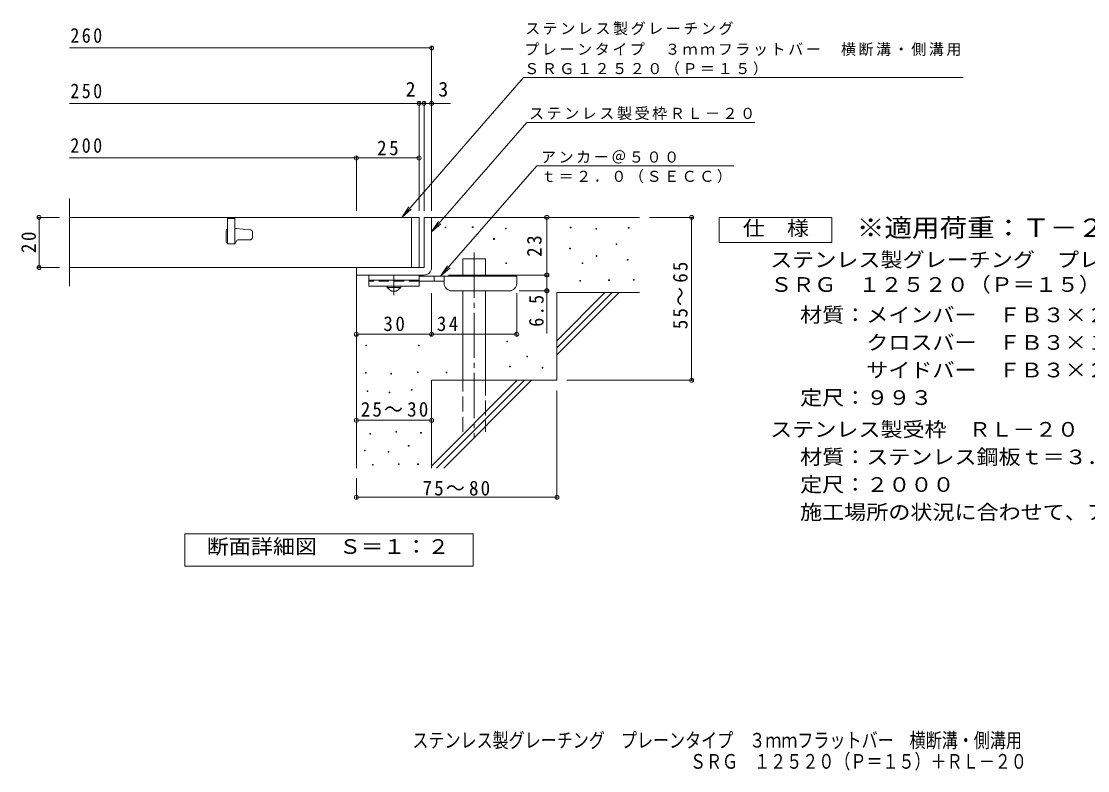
# Model space of a CAD drawing. Units: millimetres on the paper, enlarged 10 times, with parts at other scales. Extents: x -1636 to 1561, y -1368 to 1027.
# Drawn here: x -1636 to 492, y -1368 to 127 of the extents above; entities that cross this region are included whole.
import ezdxf
from ezdxf.enums import TextEntityAlignment as Align

# ---------------------------------------------------------------- set-up
doc = ezdxf.new("R2010")
doc.units = ezdxf.units.MM
doc.header["$LTSCALE"] = 10
doc.header["$PDMODE"] = 32
doc.header["$PDSIZE"] = 8
for name, pattern in [('CHAIN1', [8, 5, -1, 1, -1]), ('CHAIN2', [12, 9, -1, 1, -1]), ('DASHED2', [3, 2, -1]), ('DASHED3', [4, 3, -1])]:
    doc.linetypes.add(name, pattern=pattern)
for name, color, linetype, lineweight in [('D-0', 7, 'Continuous', 9), ('D-1', 2, 'Continuous', 9), ('D-2', 3, 'Continuous', 9), ('D-4', 7, 'Continuous', 9), ('D-5', 7, 'Continuous', 9), ('D-6', 6, 'Continuous', 9), ('D-9', 4, 'Continuous', 9)]:
    doc.layers.add(name, color=color, linetype=linetype, lineweight=lineweight)
doc.layers.add('F-5_F-5ﾚｲﾔ', color=2, linetype='Continuous')
doc.styles.add('ＭＳ ゴシック', font='')
doc.styles.get('ＭＳ ゴシック').set_extended_font_data('MS Gothic')

msp = doc.modelspace()

# ---------------------------------------------------------------- linework, layer by layer
at = {"layer": 'D-0'}
for points in [[(-790.44, -285.27), (-790.44, -283.77), (-788.94, -283.77), (-788.94, -285.27)], [(-736.3, -284.59), (-736.3, -283.09), (-734.8, -283.09), (-734.8, -284.59)], [(-669.98, -287.3), (-669.98, -285.8), (-668.48, -285.8), (-668.48, -287.3)], [(-540.72, -285.27), (-540.72, -283.77), (-539.22, -283.77), (-539.22, -285.27)], [(-489.97, -287.98), (-489.97, -286.48), (-488.47, -286.48), (-488.47, -287.98)], [(-425, -285.95), (-425, -284.45), (-423.5, -284.45), (-423.5, -285.95)], [(-693.67, -308.28), (-693.67, -306.78), (-692.17, -306.78), (-692.17, -308.28)], [(-449.36, -318.43), (-449.36, -316.93), (-447.86, -316.93), (-447.86, -318.43)], [(-542.08, -327.23), (-542.08, -325.73), (-540.58, -325.73), (-540.58, -327.23)], [(-669.3, -356.33), (-669.3, -354.83), (-667.8, -354.83), (-667.8, -356.33)], [(-517.04, -356.33), (-517.04, -354.83), (-515.54, -354.83), (-515.54, -356.33)], [(-489.29, -342.12), (-489.29, -340.62), (-487.79, -340.62), (-487.79, -342.12)], [(-427.03, -349.56), (-427.03, -348.06), (-425.53, -348.06), (-425.53, -349.56)], [(-521.77, -391.52), (-521.77, -390.02), (-520.27, -390.02), (-520.27, -391.52)], [(-464.25, -390.17), (-464.25, -388.67), (-462.75, -388.67), (-462.75, -390.17)], [(-414.85, -389.49), (-414.85, -387.99), (-413.35, -387.99), (-413.35, -389.49)], [(-948.59, -520.86), (-948.59, -519.36), (-947.09, -519.36), (-947.09, -520.86)], [(-843.9, -520.86), (-843.9, -519.36), (-842.4, -519.36), (-842.4, -520.86)], [(-667.27, -512.66), (-667.27, -511.16), (-665.77, -511.16), (-665.77, -512.66)], [(-627.35, -542.43), (-627.35, -540.93), (-625.85, -540.93), (-625.85, -542.43)], [(-949.35, -575.3), (-949.35, -573.8), (-947.85, -573.8), (-947.85, -575.3)], [(-845.81, -573.78), (-845.81, -572.28), (-844.31, -572.28), (-844.31, -573.78)], [(-788.4, -574.25), (-788.4, -572.75), (-786.9, -572.75), (-786.9, -574.25)], [(-661.86, -562.74), (-661.86, -561.24), (-660.36, -561.24), (-660.36, -562.74)], [(-596.89, -564.77), (-596.89, -563.27), (-595.39, -563.27), (-595.39, -564.77)], [(-898.72, -576.82), (-898.72, -575.32), (-897.22, -575.32), (-897.22, -576.82)], [(-946.31, -611.46), (-946.31, -609.96), (-944.81, -609.96), (-944.81, -611.46)], [(-902.15, -614.51), (-902.15, -613.01), (-900.65, -613.01), (-900.65, -614.51)], [(-857.99, -609.18), (-857.99, -607.68), (-856.49, -607.68), (-856.49, -609.18)], [(-940.98, -696.73), (-940.98, -695.23), (-939.48, -695.23), (-939.48, -696.73)], [(-889.2, -692.93), (-889.2, -691.43), (-887.7, -691.43), (-887.7, -692.93)], [(-839.34, -694.83), (-839.34, -693.33), (-837.84, -693.33), (-837.84, -694.83)], [(-864.08, -720.71), (-864.08, -719.21), (-862.58, -719.21), (-862.58, -720.71)], [(-951.63, -730.23), (-951.63, -728.73), (-950.13, -728.73), (-950.13, -730.23)], [(-904.43, -732.52), (-904.43, -731.02), (-902.93, -731.02), (-902.93, -732.52)], [(-935.27, -758.78), (-935.27, -757.28), (-933.77, -757.28), (-933.77, -758.78)], [(-883.49, -757.26), (-883.49, -755.76), (-881.99, -755.76), (-881.99, -757.26)], [(-845.43, -757.26), (-845.43, -755.76), (-843.93, -755.76), (-843.93, -757.26)]]:
    msp.add_lwpolyline(points, close=True, dxfattribs=at)
at = {"layer": 'D-1'}
for p, q in [((-832.57, -264.32), (-832.57, -364.32)), ((-832.57, -264.32), (-817.57, -264.32)), ((-817.57, -364.32), (-817.57, -264.32)), ((-832.57, -364.32), (-967.57, -364.32)), ((-967.57, -379.32), (-967.57, -364.32)), ((-967.57, -379.32), (-837.57, -379.32)), ((-837.57, -379.32), (-832.57, -379.32))]:
    msp.add_line(p, q, dxfattribs=at)
msp.add_arc((-832.57, -364.32), 15, 270, 0, dxfattribs=at)
at = {"layer": 'D-2'}
for p, q in [((-1540.24, -401.82), (-1540.24, -226.82)), ((-842.57, -264.32), (-1540.24, -264.32)), ((-1225.07, -266.82), (-1225.07, -316.82)), ((-1210.07, -266.82), (-1225.07, -266.82)), ((-1210.07, -266.82), (-1210.07, -316.82)), ((-857.57, -264.32), (-857.57, -364.32)), ((-842.57, -264.32), (-842.57, -364.32)), ((-1227.57, -291.82), (-1227.57, -311.82)), ((-1207.76, -286.82), (-1210.07, -286.82)), ((-1207.38, -286.84), (-1179.68, -288.97)), ((-1175.07, -304.32), (-1175.07, -293.95)), ((-1225.07, -316.82), (-1210.07, -316.82)), ((-1203.82, -309.32), (-1180.07, -309.32)), ((-842.57, -364.32), (-1540.24, -364.32))]:
    msp.add_line(p, q, dxfattribs=at)
for centre, radius, start, end in [((-1222.57, -291.82), 5, 120.0009, 180), ((-1207.76, -291.82), 5, 85.60144, 89.99998), ((-1180.07, -293.95), 5, 0, 85.60141), ((-1222.57, -311.82), 5, 180, 270), ((-1211.32, -313.07), 3.75, 270, 0), ((-1203.82, -313.07), 3.75, 90, 180), ((-1180.07, -304.32), 5, 270, 0)]:
    msp.add_arc(centre, radius, start, end, dxfattribs=at)
at = {"layer": 'D-4'}
for p, q in [((-1540.24, 73.55), (-817.57, 73.55)), ((-817.57, -251.37), (-817.57, 76.55)), ((-1540.24, -37.15), (-842.57, -37.15)), ((-842.57, -251.37), (-842.57, -34.15)), ((-842.57, -37.15), (-837.57, -37.15)), ((-837.57, -37.15), (-779.91, -37.15)), ((-832.57, -251.37), (-832.57, -34.15)), ((-1540.24, -145.9), (-967.57, -145.9)), ((-967.57, -251.37), (-967.57, -142.9)), ((-967.57, -145.9), (-842.57, -145.9)), ((-1603.64, -264.32), (-1560.24, -264.32)), ((-1600.64, -264.32), (-1600.64, -364.32)), ((-587.6, -379.32), (-587.6, -264.32)), ((-295.81, -264.32), (-382.57, -264.32)), ((-298.81, -264.32), (-298.81, -589.32)), ((-1603.64, -364.32), (-1560.24, -364.32)), ((-783.56, -379.32), (-584.6, -379.32)), ((-587.6, -379.32), (-587.6, -496.07)), ((-817.56, -500.42), (-817.56, -415.82)), ((-647.56, -500.42), (-647.56, -415.82)), ((-584.6, -410.82), (-642.56, -410.82)), ((-295.81, -589.32), (-547.57, -589.32)), ((-567.57, -825.67), (-567.57, -609.32)), ((-967.57, -669.08), (-817.57, -669.08)), ((-967.57, -825.67), (-967.57, -784.32)), ((-967.57, -822.67), (-567.57, -822.67))]:
    msp.add_line(p, q, dxfattribs=at)
msp.add_lwpolyline([(-967.56, -497.42), (-817.56, -497.42), (-647.56, -497.42)], dxfattribs=at)
for p in [(-817.57, 73.55), (-842.57, -37.15), (-832.57, -37.15), (-817.57, -37.15), (-967.57, -145.9), (-842.57, -145.9), (-1600.64, -264.32), (-587.6, -264.32), (-298.81, -264.32), (-1600.64, -364.32), (-587.6, -379.32), (-587.6, -410.82), (-967.56, -497.42), (-817.56, -497.42), (-647.56, -497.42), (-298.81, -589.32), (-967.57, -669.08), (-817.57, -669.08), (-967.57, -822.67), (-567.57, -822.67)]:
    msp.add_point(p, dxfattribs=at)
at = {"layer": 'D-5'}
for p, q in [((-634.31, 14.3), (-119.06, 14.3)), ((-119.06, 14.3), (242.97, 14.3)), ((-627.48, -75.08), (-172.88, -75.08)), ((-607.87, -161.7), (-799.45, -381.82)), ((-607.87, -161.7), (-214.16, -161.7)), ((-876.8, -264.32), (-858.07, -247.77)), ((-817.57, -293.48), (-803.76, -272.65)), ((-799.45, -381.82), (-785.64, -360.98)), ((-799.45, -381.82), (-780.71, -365.27))]:
    msp.add_line(p, q, dxfattribs=at)
for points in [[(-634.31, 14.3), (-876.8, -264.32), (-862.99, -243.48)], [(-627.48, -75.08), (-817.57, -293.48), (-798.83, -276.93)]]:
    msp.add_lwpolyline(points, dxfattribs=at)
for points in [[(-244, -314.32), (-244, -264.32), (-19, -264.32), (-19, -314.32)], [(-1309.56, -960.26), (-1309.56, -895.26), (-734.56, -895.26), (-734.56, -960.26)]]:
    msp.add_lwpolyline(points, close=True, dxfattribs=at)
at = {"layer": 'D-6'}
for p, q in [((-817.57, -264.32), (-402.57, -264.32)), ((-755.27, -381.82), (-755.27, -346.82)), ((-755.27, -346.82), (-710.27, -346.82)), ((-710.27, -381.82), (-710.27, -346.82)), ((-967.57, -379.32), (-967.57, -764.32)), ((-755.27, -589.32), (-755.27, -410.82)), ((-710.27, -589.32), (-710.27, -410.82)), ((-567.57, -510.33), (-471.56, -414.32)), ((-567.57, -414.32), (-402.57, -414.32)), ((-567.57, -524.47), (-457.42, -414.32)), ((-567.57, -414.32), (-567.57, -589.32)), ((-567.57, -538.61), (-443.28, -414.32)), ((-817.57, -589.32), (-817.57, -764.32)), ((-817.57, -589.32), (-567.57, -589.32)), ((-817.57, -760.33), (-646.56, -589.32)), ((-807.42, -764.32), (-632.42, -589.32)), ((-793.28, -764.32), (-618.28, -589.32))]:
    msp.add_line(p, q, dxfattribs=at)
at = {"layer": 'D-6', "linetype": 'CHAIN2'}
msp.add_line((-732.77, -334.51), (-732.77, -702.65), dxfattribs=at)
at = {"layer": 'D-6', "linetype": 'DASHED3'}
for p, q in [((-755.27, -691.82), (-755.27, -589.32)), ((-710.27, -589.32), (-710.27, -691.82))]:
    msp.add_line(p, q, dxfattribs=at)
at = {"layer": 'D-9', "color": 3}
for p, q in [((-942.56, -379.32), (-942.56, -401.82)), ((-842.56, -379.32), (-942.56, -379.32)), ((-842.56, -379.32), (-842.56, -401.82)), ((-842.56, -389.32), (-942.56, -389.32)), ((-842.56, -401.82), (-942.56, -401.82))]:
    msp.add_line(p, q, dxfattribs=at)
at = {"layer": 'D-9', "linetype": 'CHAIN1'}
msp.add_line((-892.56, -419.56), (-892.56, -379.32), dxfattribs=at)
at = {"layer": 'D-9'}
for p, q in [((-647.56, -381.82), (-842.56, -381.82)), ((-812.56, -391.82), (-812.56, -381.82)), ((-792.56, -395.82), (-792.56, -381.82)), ((-647.56, -395.82), (-647.56, -381.82)), ((-792.53, -391.82), (-842.56, -391.82)), ((-777.56, -410.82), (-662.56, -410.82))]:
    msp.add_line(p, q, dxfattribs=at)
at = {"layer": 'D-9', "color": 3, "linetype": 'DASHED2'}
msp.add_line((-842.56, -391.82), (-942.56, -391.82), dxfattribs=at)
at = {"layer": 'D-9', "color": 2}
for p, q in [((-906.31, -404.32), (-906.31, -401.82)), ((-878.81, -404.32), (-878.81, -401.82)), ((-906.31, -404.32), (-897.56, -411.82)), ((-906.31, -404.32), (-878.81, -404.32)), ((-897.56, -411.82), (-887.56, -411.82)), ((-887.56, -411.82), (-878.81, -404.32))]:
    msp.add_line(p, q, dxfattribs=at)
at = {"layer": 'D-9'}
for centre, start, end in [((-777.56, -395.82), 180, 270), ((-662.56, -395.82), 270, 0)]:
    msp.add_arc(centre, 15, start, end, dxfattribs=at)

# ---------------------------------------------------------------- texts
at = {"layer": 'D-4', "color": 2, "style": 'ＭＳ ゴシック'}
for s, p in [('2', (-869.41, -32.15)), ('3', (-804.27, -32.15))]:
    msp.add_text(s, height=29.33, dxfattribs=at).set_placement(p, align=Align.BOTTOM_LEFT)
at = {"layer": 'D-4', "color": 2, "char_height": 29.33, "attachment_point": 7, "style": 'ＭＳ ゴシック'}
for s, insert in [('\\T1.27;\\W0.9;260', (-1538.37, 83.55)), ('\\T1.27;\\W0.9;250', (-1538.37, -27.15)), ('\\T1.27;\\W0.9;200', (-1538.37, -135.9)), ('\\T1.27;\\W0.95;25', (-926.32, -140.9)), ('\\T1.27;\\W0.95;30', (-913.81, -491.42)), ('\\T1.27;\\W0.95;34', (-807.19, -491.42)), ('\\T1.22;\\W0.95;25～30', (-958.82, -662.17)), ('\\T1.22;\\W0.95;75～80', (-835.44, -819.4))]:
    msp.add_mtext(s, dxfattribs=dict(at, insert=insert))
at = {"layer": 'D-4', "color": 2, "char_height": 29.33, "attachment_point": 7, "rotation": 90, "style": 'ＭＳ ゴシック'}
for s, insert in [('\\T1.27;\\W0.95;20', (-1606.64, -335.57)), ('\\T1.27;\\W0.95;23', (-597.6, -343.07)), ('\\T1.22;\\W0.95;55～65', (-306.41, -487.33)), ('\\T1.27;\\W0.9;6.5', (-593.6, -482.51))]:
    msp.add_mtext(s, dxfattribs=dict(at, insert=insert))
at = {"layer": 'D-5', "color": 2, "style": 'ＭＳ ゴシック', "width": 1.1}
for s, p in [('仕\u3000様', (-196.5, -309.32)), ('ステンレス製グレーチング\u3000プレーンタイプ\u3000３ｍｍフラットバー\u3000横断溝・側溝用', (-141.91, -372.24)), ('ＳＲＧ\u3000１２５２０（Ｐ＝１５）', (-141.91, -421.7)), ('材質：メインバー\u3000ＦＢ３×２０（ＳＵＳ３０４）', (-82.2, -482.24)), ('\u3000\u3000\u3000クロスバー\u3000ＦＢ３×１０（ＳＵＳ３０４）', (-82.2, -537.24)), ('\u3000\u3000\u3000サイドバー\u3000ＦＢ３×２０（ＳＵＳ３０４）', (-82.2, -592.24)), ('定尺：９９３', (-82.2, -647.24)), ('ステンレス製受枠\u3000ＲＬ－２０', (-141.91, -710.61)), ('材質：ステンレス鋼板ｔ＝３．０（ＳＵＳ３０４）', (-82.2, -765.61)), ('定尺：２０００', (-82.2, -820.61)), ('施工場所の状況に合わせて、アンカーをプライヤー等で折り曲げてご使用ください。', (-82.2, -875.61)), ('断面詳細図\u3000Ｓ＝１：２', (-1266.14, -944.29))]:
    msp.add_text(s, height=29.33, dxfattribs=at).set_placement(p, align=Align.BOTTOM_LEFT)
at = {"layer": 'D-5', "color": 3, "style": 'ＭＳ ゴシック', "width": 1.1}
msp.add_text('※適用荷重：Ｔ－２（横断溝・側溝用）', height=36.66, dxfattribs=at).set_placement((31, -314.32), align=Align.BOTTOM_LEFT)
at = {"layer": 'D-5', "char_height": 21.99, "attachment_point": 7, "style": 'ＭＳ ゴシック'}
for s, insert in [('\\T1.17;ステンレス製グレーチング', (-630.99, 98.97)), ('\\T1.17;プレーンタイプ\u3000３ｍｍフラットバー\u3000横断溝・側溝用', (-632.54, 57.31)), ('\\T1.17;ＳＲＧ１２５２０（Ｐ＝１５）', (-632.76, 18.5)), ('\\T1.17;ステンレス製受枠ＲＬ－２０', (-623.09, -70.32)), ('\\T1.17;アンカー＠５００', (-599.26, -157.05)), ('\\T1.17;ｔ＝２．０（ＳＥＣＣ）', (-599.26, -196.36))]:
    msp.add_mtext(s, dxfattribs=dict(at, insert=insert))
at = {"layer": 'F-5_F-5ﾚｲﾔ', "style": 'ＭＳ ゴシック', "width": 0.8}
for s, p in [('ステンレス製グレーチング\u3000プレーンタイプ\u3000３ｍｍフラットバー\u3000横断溝・側溝用', (-855.81, -1330.67)), ('ＳＲＧ\u3000１２５２０（Ｐ＝１５）＋ＲＬ－２０', (-301.91, -1372.74))]:
    msp.add_text(s, height=29.33, dxfattribs=at).set_placement(p, align=Align.BOTTOM_LEFT)

doc.saveas('drawing.dxf')
